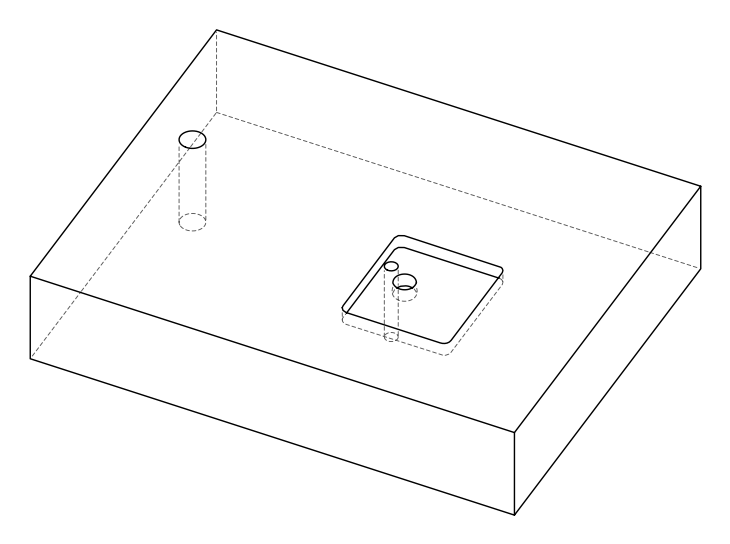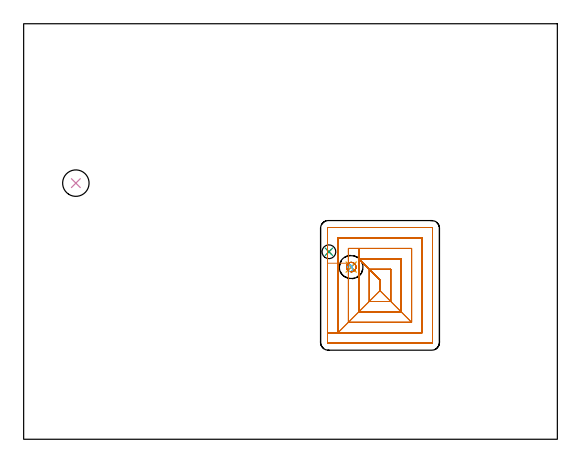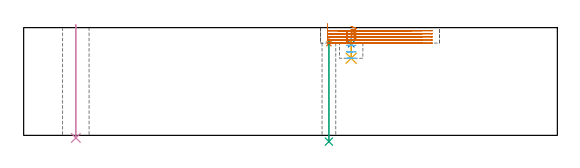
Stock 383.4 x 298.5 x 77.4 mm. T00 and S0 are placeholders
(PLAN: 7 operations, 4 tool changes, 12.6 min)
(1 SPOT_DRILL | STEP1HOLE | NXT0321_9005460120000 | 0.03 min | 1144 mm3)
(2 SPOT_DRILL_1 | STEP1POCKET | NXT0321_9005460120000 | 0.03 min | 1177 mm3)
(3 DRILL_THROUGH_HOLE_INTO_CENTER | STEP1HOLE | UGT0301_494 | 0.29 min | 5138 mm3)
(4 INDEXABLE_INSERT_DRILL_THROUGH_HOLE_FROM_SOLID | STEP1HOLE_1 | NXT0302_009 | 0.33 min | 21914 mm3)
(5 DRILL_BLIND_HOLE_INTO_CENTER | STEP1POCKET | NXT0301_128 | 0.06 min | 1183 mm3)
(6 MILL_ROUGH_BLIND_HOLE_CONTOUR | STEP1POCKET | UGT0201_101 | Spiral | 0.43 min | 2431 mm3)
(7 MILL_RECTANGULAR_POCKET | POCKET_RECTANGULAR_STRAIGHT | UGT0201_101 | Follow Part, ap 2.5, ae 75% | 11.42 min | 84410 mm3)
(TOOL NXT0321_9005460120000 | NC Spot Drill, 142deg, 12mm, Carbide, Uncoated | D12 PA142 FL30 Z2)
(TOOL UGT0301_494 | Carbide Drill 9.9 mm | D9.9 PA118 FL87 Z2)
(TOOL NXT0302_009 | Index. Insert Drill 19mm [880-D1900L25-05] | D19 PA176 FL95 Z2)
(TOOL NXT0301_128 | Carbide Drill 12mm [861.1-1200-036A1-GP GC34] | D12 PA150 FL37.4 Z2)
(TOOL UGT0201_101 | End Mill 10 mm | D10 FL12 Z2)
(OP 1 SPOT_DRILL)
G17 G21 G94 G90
T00 M6
G54
G17 G0 G90 X219.3 Y134.7 S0 M3
G43 Z87.4 H0
G94 G81 G98 Z65.874 F250. R69.3
G80
M5
M2
(OP 2 SPOT_DRILL_1)
G17 G21 G94 G90
T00 M6
G54
G17 G0 G90 X235.3 Y123.7 S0 M3
G43 Z87.4 H0
G94 G81 G98 Z65.577 F250. R69.3
G80
M5
M2
(OP 3 DRILL_THROUGH_HOLE_INTO_CENTER)
G17 G21 G94 G90
T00 M6
G54
G17 G0 G90 X219.3 Y134.7 S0 M3
G43 Z87.4 H0
G94 G73 G98 Z-4.474 F250. Q8.847 R68.3
G80
M5
M2
(OP 4 INDEXABLE_INSERT_DRILL_THROUGH_HOLE_FROM_SOLID)
G17 G21 G94 G90
T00 M6
G54
G17 G0 G90 X37.5 Y184. S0 M3
G43 Z87.4 H1
G94 G81 G98 Z-1.832 F250. R79.4
G80
M5
M2
(OP 5 DRILL_BLIND_HOLE_INTO_CENTER)
G17 G21 G94 G90
T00 M6
G54
G17 G0 G90 X235.3 Y123.7 S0 M3
G43 Z87.4 H1
G94 G81 G98 Z55.4 F250. R68.3
G80
M5
M2
(OP 6 MILL_ROUGH_BLIND_HOLE_CONTOUR)
G17 G21 G94 G90
T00 M6
G54
G17 G0 G90 X235.3 Y123.7 S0 M3
G43 Z87.4 H0
Z64.667
G94 G3 X235.74 Y124.501 R0.522 F250.
X234.389 Y125.135 R1.391
X232.441 Y123.169 R2.25
X233.852 Y120.624 R2.488
X238.376 Y122.252 R3.4
X233.852 Y120.624 R-3.4
X236.114 Y121.438 R1.7
X235.3 Y123.7 R1.7
G0 Z60.033
G3 X235.74 Y124.501 R0.522
X234.389 Y125.135 R1.391
X232.441 Y123.169 R2.25
X233.852 Y120.624 R2.488
X238.376 Y122.252 R3.4
X233.852 Y120.624 R-3.4
X236.114 Y121.438 R1.7
X235.3 Y123.7 R1.7
G0 Z55.4
G3 X235.74 Y124.501 R0.522
X234.389 Y125.135 R1.391
X232.441 Y123.169 R2.25
X233.852 Y120.624 R2.488
X238.376 Y122.252 R3.4
X233.852 Y120.624 R-3.4
X236.114 Y121.438 R1.7
X235.3 Y123.7 R1.7
G0 Z87.4
M5
M2
(OP 7 MILL_RECTANGULAR_POCKET)
G17 G21 G94 G90
T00 M6
G54
G17 G0 G90 X218.3 Y115.033 S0 M3
G43 Z87.4 H0
Z80.4
G94 G1 Y134.514 Z75.18 F250.
Y76.5 F500.
X225.8
X255.8 Y106.5
X256.2
Y114.6
X255.8
Y106.5
X248.3 Y99.
X263.7
Y122.1
X248.3
Y99.
X240.8 Y91.5
X271.2
Y129.6
X240.8
Y91.5
X233.3 Y84.
X278.7
Y137.1
X233.3
Y134.89
X233.299 Y134.702
X233.3 Y134.514
Y84.
X225.8 Y76.5
X286.2
Y144.6
X225.8
Y134.89
X225.798 Y134.702
X225.8 Y134.514
Y76.5
X218.3
Y69.5
G3 X218.8 Y69. R0.5
G1 X293.2
G3 X293.7 Y69.5 R0.5
G1 Y151.6
G3 X293.2 Y152.1 R0.5
G1 X218.8
G3 X218.3 Y151.6 R0.5
G1 Y134.89
G0 X235.021 Y120.322 Z78.18
G1 X235.432 Y120.303 Z78.07 F250.
X235.615 Y120.311 Z78.021
X235.953 Y120.375 Z77.928
X236.397 Y120.475 Z77.807
X236.478 Y120.502 Z77.784
X236.959 Y120.744 Z77.639
X237.175 Y120.861 Z77.574
X237.508 Y121.132 Z77.459
X237.857 Y121.46 Z77.33
X238.078 Y121.757 Z77.231
X238.315 Y122.129 Z77.113
X238.426 Y122.357 Z77.045
X238.535 Y122.696 Z76.949
X238.643 Y123.061 Z76.847
X238.669 Y123.242 Z76.799
X238.69 Y123.668 Z76.684
X238.692 Y123.966 Z76.604
X238.662 Y124.181 Z76.546
X238.568 Y124.612 Z76.428
X238.486 Y124.904 Z76.347
X238.387 Y125.104 Z76.287
X238.133 Y125.591 Z76.14
X238.025 Y125.737 Z76.091
X237.602 Y126.203 Z75.922
X237.506 Y126.298 Z75.886
X236.796 Y126.761 Z75.659
X236.692 Y126.808 Z75.628
X236.264 Y126.948 Z75.508
X235.901 Y127.052 Z75.407
X235.768 Y127.069 Z75.371
X235.308 Y127.091 Z75.247
X235.027 Y127.092 Z75.172
X234.798 Y127.058 Z75.11
X234.366 Y126.964 Z74.991
X234.138 Y126.897 Z74.928
X233.824 Y126.75 Z74.835
X233.408 Y126.531 Z74.709
X233.295 Y126.454 Z74.672
X232.845 Y126.046 Z74.51
X232.624 Y125.8 Z74.421
X232.422 Y125.487 Z74.321
X232.235 Y125.177 Z74.224
X232.132 Y124.916 Z74.149
X231.998 Y124.495 Z74.031
X231.947 Y124.279 Z73.971
X231.922 Y123.973 Z73.889
X231.902 Y123.55 Z73.775
X231.915 Y123.329 Z73.716
X231.971 Y123.067 Z73.644
X232.069 Y122.637 Z73.526
X232.141 Y122.438 Z73.469
X232.204 Y122.312 Z73.432
X232.326 Y122.077 Z73.36
X232.527 Y121.726 Z73.252
X233.099 Y121.099 Z73.025
X233.3 Y120.965 Z72.96
Y84. F500.
X278.7
Y137.1
X240.8
Y129.6
X255.8 Y114.6
Y106.5
X256.2
Y114.6
X255.8
X248.3 Y122.1
Y99.
X263.7
Y122.1
X248.3
X240.8 Y129.6
Y91.5
X271.2
Y129.6
X240.8
Y137.1
X233.3
Y134.882
X233.299 Y134.704
X233.3 Y134.527
Y126.457
G0 X218.3 Y115.045 Z78.18
G1 Y134.527 Z72.96 F250.
Y76.5 F500.
X225.8
X286.2
Y144.6
X225.8
Y134.882
X225.798 Y134.704
X225.8 Y134.527
Y76.5
X218.3
Y69.5
G3 X218.8 Y69. R0.5
G1 X293.2
G3 X293.7 Y69.5 R0.5
G1 Y151.6
G3 X293.2 Y152.1 R0.5
G1 X218.8
G3 X218.3 Y151.6 R0.5
G1 Y134.882
G0 X235.021 Y120.322 Z75.96
G1 X235.432 Y120.303 Z75.85 F250.
X235.615 Y120.311 Z75.801
X235.953 Y120.375 Z75.708
X236.397 Y120.475 Z75.587
X236.478 Y120.502 Z75.564
X236.959 Y120.744 Z75.419
X237.175 Y120.861 Z75.354
X237.508 Y121.132 Z75.239
X237.857 Y121.46 Z75.11
X238.078 Y121.757 Z75.011
X238.315 Y122.129 Z74.893
X238.426 Y122.357 Z74.825
X238.535 Y122.696 Z74.729
X238.643 Y123.061 Z74.627
X238.669 Y123.242 Z74.579
X238.69 Y123.668 Z74.464
X238.692 Y123.966 Z74.384
X238.662 Y124.181 Z74.326
X238.568 Y124.612 Z74.208
X238.486 Y124.904 Z74.127
X238.387 Y125.104 Z74.067
X238.133 Y125.591 Z73.92
X238.025 Y125.737 Z73.871
X237.942 Y125.829 Z73.838
X237.604 Y126.202 Z73.703
X237.506 Y126.298 Z73.666
X236.795 Y126.761 Z73.439
X236.692 Y126.808 Z73.408
X236.264 Y126.948 Z73.288
X235.901 Y127.052 Z73.187
X235.768 Y127.069 Z73.151
X235.308 Y127.091 Z73.027
X235.027 Y127.092 Z72.952
X234.798 Y127.058 Z72.89
X234.366 Y126.964 Z72.771
X234.138 Y126.897 Z72.708
X233.824 Y126.75 Z72.615
X233.408 Y126.531 Z72.489
X233.295 Y126.454 Z72.452
X232.845 Y126.046 Z72.29
X232.624 Y125.8 Z72.201
X232.422 Y125.487 Z72.101
X232.235 Y125.177 Z72.004
X232.132 Y124.916 Z71.929
X231.998 Y124.495 Z71.811
X231.947 Y124.279 Z71.751
X231.922 Y123.973 Z71.669
X231.902 Y123.55 Z71.555
X231.915 Y123.329 Z71.496
X231.971 Y123.067 Z71.424
X232.069 Y122.637 Z71.306
X232.141 Y122.438 Z71.249
X232.167 Y122.387 Z71.234
X232.328 Y122.073 Z71.139
X232.527 Y121.726 Z71.032
X233.099 Y121.099 Z70.805
X233.3 Y120.965 Z70.74
Y84. F500.
X278.7
Y137.1
X240.8
Y129.6
X248.3 Y122.1
X255.8 Y114.6
Y106.5
X256.2
Y114.6
X255.8
X248.3 Y122.1
Y99.
X263.7
Y122.1
X248.3
X240.8 Y129.6
Y91.5
X271.2
Y129.6
X240.8
Y137.1
X233.3
Y134.882
X233.299 Y134.704
X233.3 Y134.527
Y126.457
G0 X218.3 Y115.045 Z75.96
G1 Y134.527 Z70.74 F250.
Y76.5 F500.
X225.8
X286.2
Y144.6
X225.8
Y134.882
X225.798 Y134.704
X225.8 Y134.527
Y76.5
X218.3
Y69.5
G3 X218.8 Y69. R0.5
G1 X293.2
G3 X293.7 Y69.5 R0.5
G1 Y151.6
G3 X293.2 Y152.1 R0.5
G1 X218.8
G3 X218.3 Y151.6 R0.5
G1 Y134.882
G0 X235.021 Y120.322 Z73.74
G1 X235.432 Y120.303 Z73.63 F250.
X235.615 Y120.311 Z73.581
X235.953 Y120.375 Z73.489
X236.397 Y120.475 Z73.367
X236.481 Y120.503 Z73.343
X236.957 Y120.743 Z73.2
X237.175 Y120.861 Z73.134
X237.508 Y121.132 Z73.019
X237.857 Y121.46 Z72.89
X238.078 Y121.757 Z72.791
X238.315 Y122.129 Z72.673
X238.426 Y122.358 Z72.605
X238.535 Y122.695 Z72.51
X238.643 Y123.061 Z72.407
X238.669 Y123.242 Z72.359
X238.69 Y123.668 Z72.244
X238.692 Y123.966 Z72.164
X238.662 Y124.181 Z72.106
X238.568 Y124.612 Z71.988
X238.486 Y124.904 Z71.907
X238.387 Y125.104 Z71.847
X238.133 Y125.591 Z71.7
X238.025 Y125.737 Z71.651
X238.001 Y125.763 Z71.642
X237.603 Y126.203 Z71.483
X237.506 Y126.298 Z71.446
X236.795 Y126.761 Z71.219
X236.692 Y126.808 Z71.189
X236.264 Y126.948 Z71.068
X235.901 Y127.052 Z70.967
X235.768 Y127.069 Z70.931
X235.308 Y127.091 Z70.807
X235.027 Y127.092 Z70.732
X234.798 Y127.058 Z70.67
X234.366 Y126.964 Z70.552
X234.138 Y126.897 Z70.488
X233.824 Y126.75 Z70.395
X233.408 Y126.531 Z70.269
X233.292 Y126.452 Z70.231
X232.842 Y126.043 Z70.069
X232.623 Y125.8 Z69.981
X232.423 Y125.489 Z69.882
X232.235 Y125.177 Z69.784
X232.132 Y124.916 Z69.709
X231.998 Y124.495 Z69.591
X231.947 Y124.279 Z69.531
X231.922 Y123.973 Z69.449
X231.902 Y123.55 Z69.335
X231.915 Y123.325 Z69.275
X231.97 Y123.072 Z69.206
X232.069 Y122.637 Z69.086
X232.141 Y122.438 Z69.029
X232.167 Y122.387 Z69.014
X232.328 Y122.073 Z68.919
X232.527 Y121.726 Z68.812
X233.098 Y121.1 Z68.585
X233.3 Y120.965 Z68.52
Y84. F500.
X278.7
Y137.1
X240.8
Y129.6
X255.8 Y114.6
Y106.5
X256.2
Y114.6
X255.8
X248.3 Y122.1
Y99.
X263.7
Y122.1
X248.3
X240.8 Y129.6
Y91.5
X271.2
Y129.6
X240.8
Y137.1
X233.3
Y134.883
X233.299 Y134.704
X233.3 Y134.526
Y126.457
G0 X218.3 Y115.045 Z73.74
G1 Y134.526 Z68.52 F250.
Y76.5 F500.
X225.8
X286.2
Y144.6
X225.8
Y134.883
X225.798 Y134.704
X225.8 Y134.526
Y76.5
X218.3
Y69.5
G3 X218.8 Y69. R0.5
G1 X293.2
G3 X293.7 Y69.5 R0.5
G1 Y151.6
G3 X293.2 Y152.1 R0.5
G1 X218.8
G3 X218.3 Y151.6 R0.5
G1 Y134.883
G0 X235.021 Y120.322 Z71.52
G1 X235.432 Y120.303 Z71.41 F250.
X235.615 Y120.311 Z71.361
X235.953 Y120.375 Z71.269
X236.397 Y120.475 Z71.147
X236.481 Y120.503 Z71.123
X236.957 Y120.743 Z70.98
X237.175 Y120.861 Z70.914
X237.508 Y121.132 Z70.799
X237.857 Y121.46 Z70.67
X238.078 Y121.757 Z70.571
X238.315 Y122.129 Z70.453
X238.426 Y122.358 Z70.385
X238.535 Y122.695 Z70.29
X238.643 Y123.061 Z70.187
X238.669 Y123.242 Z70.139
X238.69 Y123.668 Z70.024
X238.692 Y123.966 Z69.944
X238.662 Y124.181 Z69.886
X238.568 Y124.612 Z69.768
X238.486 Y124.904 Z69.687
X238.387 Y125.104 Z69.627
X238.133 Y125.591 Z69.48
X238.026 Y125.736 Z69.432
X237.602 Y126.203 Z69.262
X237.506 Y126.298 Z69.226
X236.797 Y126.761 Z68.999
X236.692 Y126.808 Z68.969
X236.264 Y126.948 Z68.848
X235.901 Y127.052 Z68.747
X235.768 Y127.069 Z68.711
X235.308 Y127.091 Z68.587
X235.027 Y127.092 Z68.512
X234.798 Y127.058 Z68.45
X234.366 Y126.964 Z68.332
X234.138 Y126.897 Z68.268
X233.824 Y126.75 Z68.175
X233.408 Y126.531 Z68.049
X233.292 Y126.452 Z68.011
X232.842 Y126.043 Z67.849
X232.623 Y125.8 Z67.761
X232.423 Y125.489 Z67.662
X232.235 Y125.177 Z67.564
X232.132 Y124.916 Z67.489
X231.998 Y124.495 Z67.371
X231.947 Y124.279 Z67.311
X231.922 Y123.973 Z67.229
X231.902 Y123.55 Z67.115
X231.915 Y123.325 Z67.055
X231.97 Y123.072 Z66.986
X232.069 Y122.637 Z66.866
X232.141 Y122.438 Z66.809
X232.527 Y121.726 Z66.592
X233.098 Y121.1 Z66.365
X233.3 Y120.965 Z66.3
Y84. F500.
X278.7
X256.2 Y106.5
Y114.6
X255.8
Y106.5
X256.2
X263.7 Y99.
Y122.1
X248.3
Y99.
X263.7
X271.2 Y91.5
Y129.6
X240.8
Y91.5
X271.2
X278.7 Y84.
Y137.1
X233.3
Y126.457
X225.8
Y76.5
X286.2
Y144.6
X225.8
Y126.457
X218.3
Y69.5
G3 X218.8 Y69. R0.5
G1 X293.2
G3 X293.7 Y69.5 R0.5
G1 Y151.6
G3 X293.2 Y152.1 R0.5
G1 X218.8
G3 X218.3 Y151.6 R0.5
G1 Y126.457
Y125.457
G0 Z87.4
M5
M2
